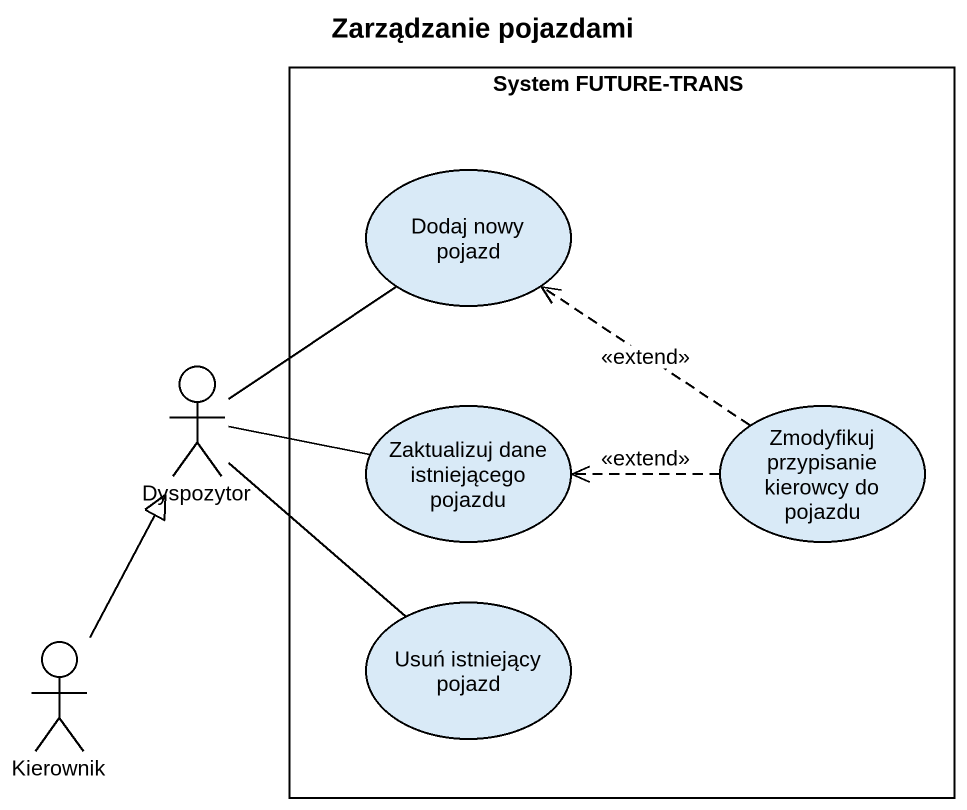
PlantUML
@startuml
title Zarządzanie pojazdami
rectangle "System FUTURE-TRANS" as System_FUTURE_TRANS {
  usecase "Dodaj nowy pojazd" as Dodaj_nowy_pojazd
  usecase "Zaktualizuj dane istniejącego pojazdu" as Zaktualizuj_dane
  usecase "Zmodyfikuj przypisanie kierowcy do pojazdu" as Zmodyfikuj_przypisanie
  usecase "Usuń istniejący pojazd" as Usuń_istniejący_pojazd
}
actor Dyspozytor
actor Kierownik
Dyspozytor -up- Dodaj_nowy_pojazd
Dyspozytor -right- Zaktualizuj_dane
Dyspozytor -- Usuń_istniejący_pojazd
Zmodyfikuj_przypisanie .up.> Dodaj_nowy_pojazd : <<extend>>
Zmodyfikuj_przypisanie .left.> Zaktualizuj_dane : <<extend>>
Kierownik -up-|> Dyspozytor
@enduml
